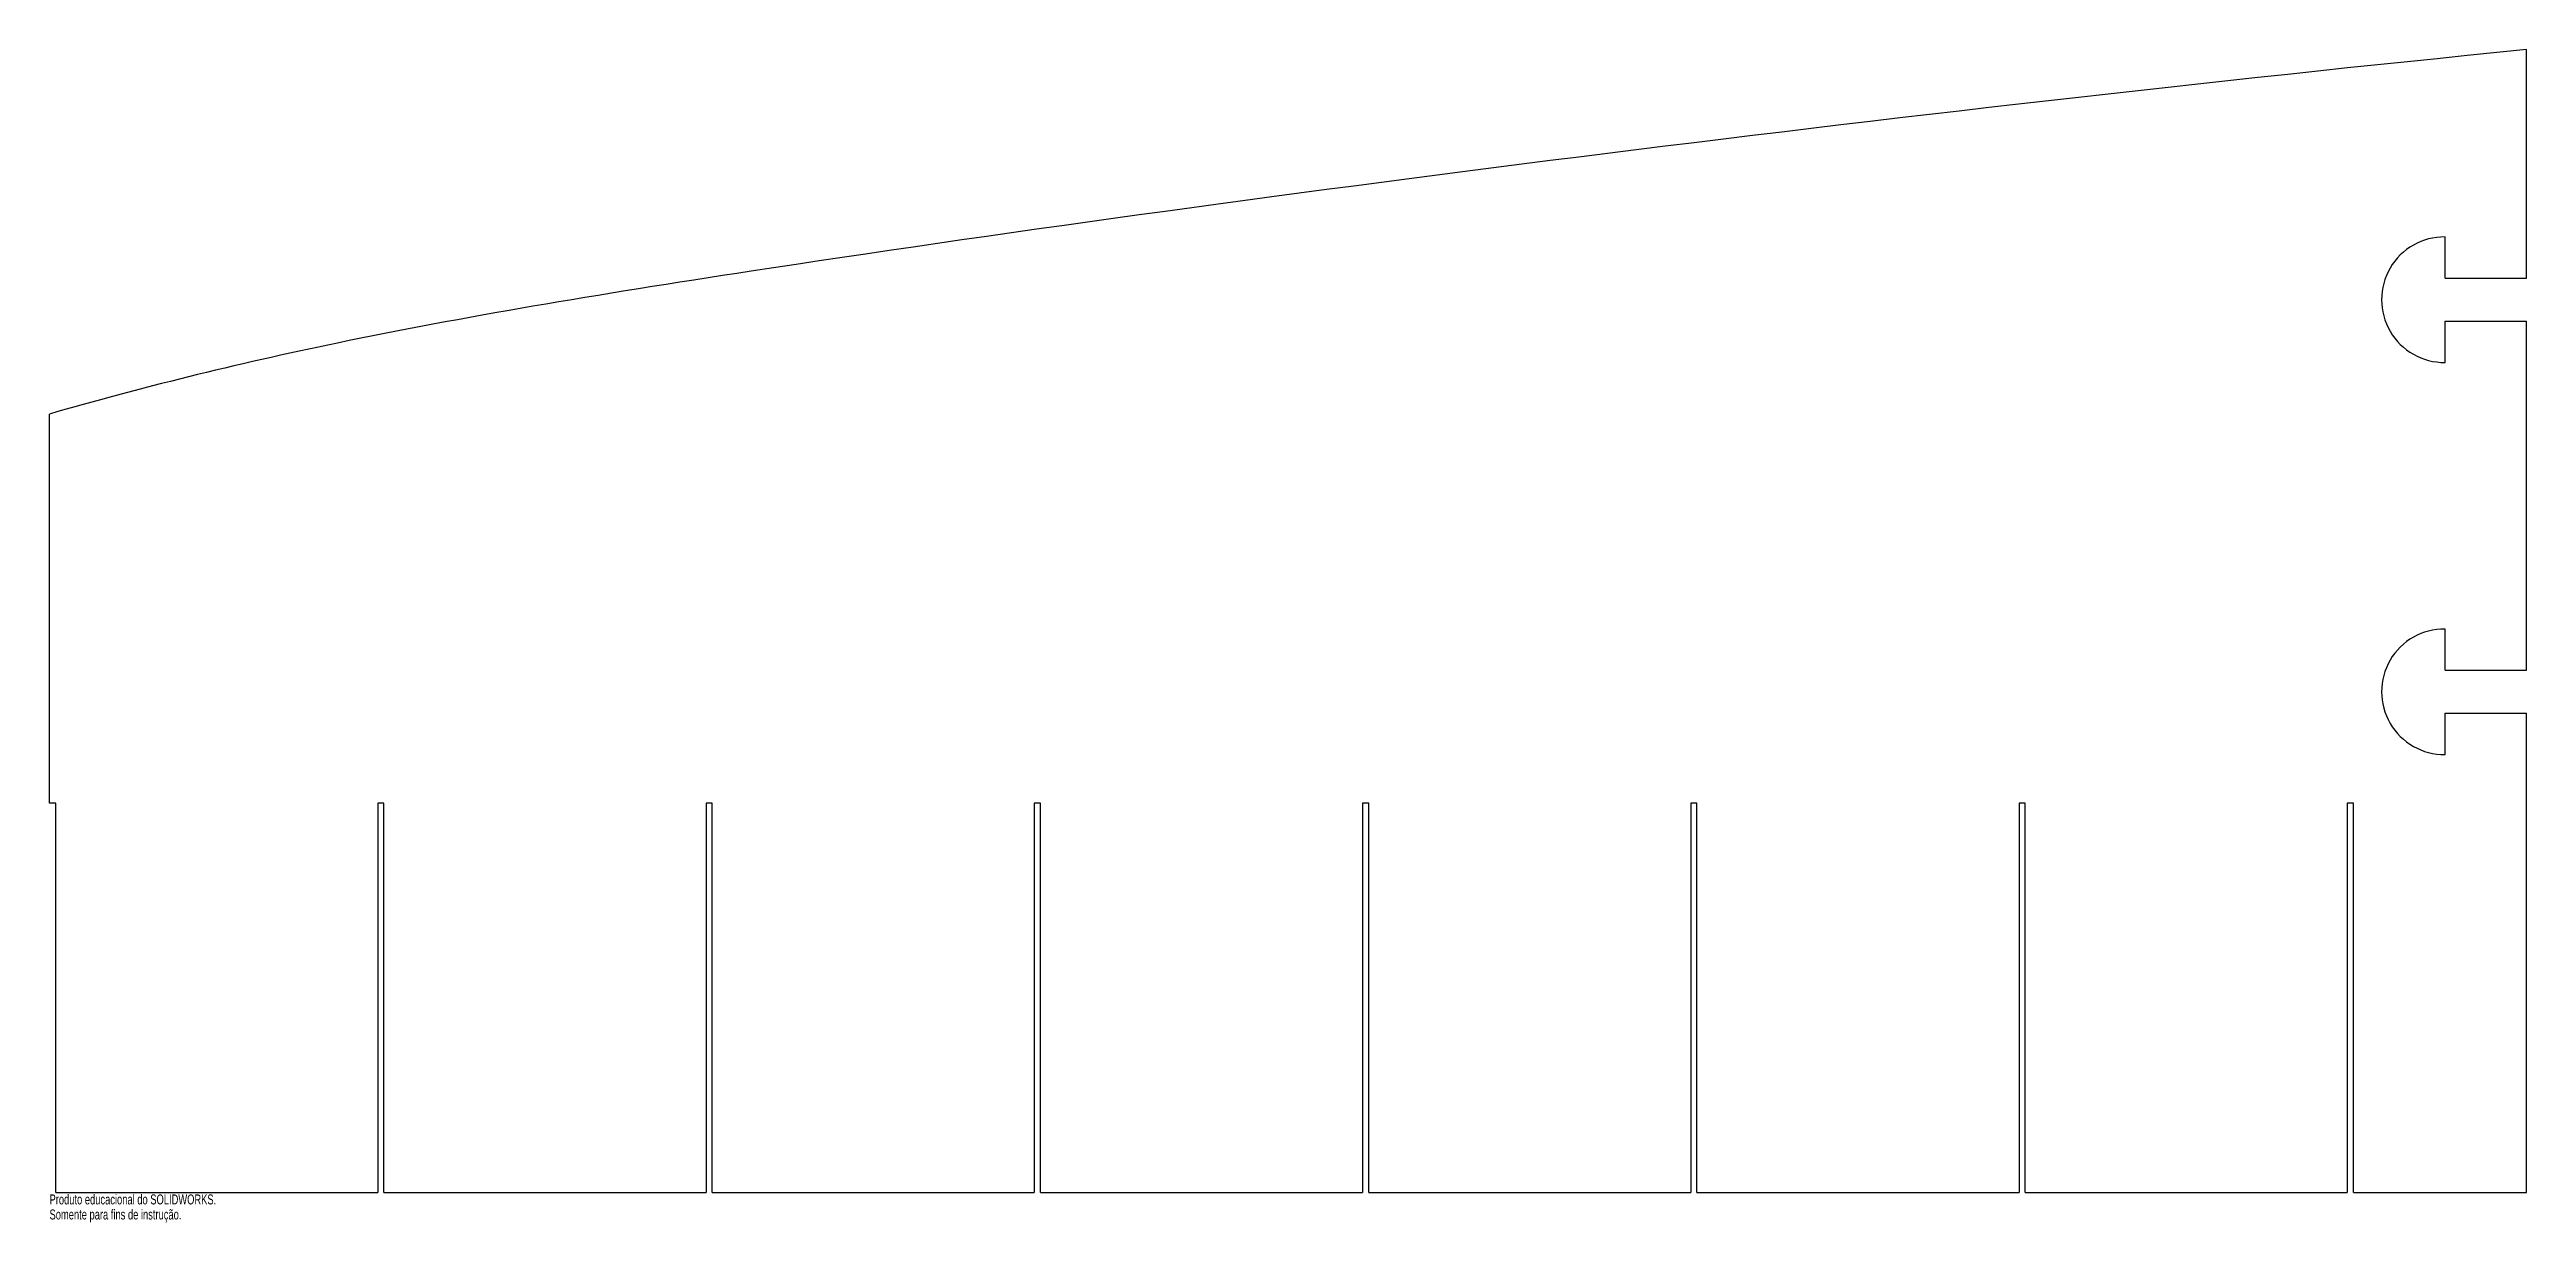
# Model space of a CAD drawing. Header units: millimetres. Extents: x 95 to 1295, y -15 to 554.
import ezdxf

# ---------------------------------------------------------------- set-up
doc = ezdxf.new("R2010")
doc.units = ezdxf.units.MM
doc.styles.add('SLDTEXTSTYLE0', font='TXT', dxfattribs={"width": 0.7})

msp = doc.modelspace()

# ---------------------------------------------------------------- linework, layer by layer
at = {"color": 7, "linetype": 'Continuous', "lineweight": 25}
for p, q in [((1294.7, 443), (1294.7, 553.8)), ((1255.3, 443), (1255.3, 463)), ((1255.3, 443), (1294.7, 443)), ((1255.3, 422.2), (1294.7, 422.2)), ((1255.3, 402.2), (1255.3, 422.2)), ((1294.7, 253), (1294.7, 422.2)), ((94.9, 188.6), (94.9, 377.2)), ((1255.3, 253), (1255.3, 273)), ((1255.3, 253), (1294.7, 253)), ((1255.3, 232.2), (1294.7, 232.2)), ((1255.3, 212.2), (1255.3, 232.2)), ((1294.7, 0), (1294.7, 232.2)), ((97.9, 188.6), (94.9, 188.6)), ((97.9, 0), (97.9, 188.6)), ((253.9, 188.6), (253.9, 0)), ((256.9, 188.6), (253.9, 188.6)), ((256.9, 0), (256.9, 188.6)), ((412.9, 188.6), (412.9, 0)), ((415.9, 188.6), (412.9, 188.6)), ((415.9, 0), (415.9, 188.6)), ((571.9, 188.6), (571.9, 0)), ((574.9, 188.6), (571.9, 188.6)), ((574.9, 0), (574.9, 188.6)), ((730.9, 188.6), (730.9, 0)), ((733.9, 188.6), (730.9, 188.6)), ((733.9, 0), (733.9, 188.6)), ((889.9, 188.6), (889.9, 0)), ((892.9, 188.6), (889.9, 188.6)), ((892.9, 0), (892.9, 188.6)), ((1048.9, 188.6), (1048.9, 0)), ((1051.9, 188.6), (1048.9, 188.6)), ((1051.9, 0), (1051.9, 188.6)), ((1207.9, 188.6), (1207.9, 0)), ((1210.9, 188.6), (1207.9, 188.6)), ((1210.9, 0), (1210.9, 188.6)), ((97.9, 0), (253.9, 0)), ((256.9, 0), (412.9, 0)), ((415.9, 0), (571.9, 0)), ((574.9, 0), (730.9, 0)), ((733.9, 0), (889.9, 0)), ((892.9, 0), (1048.9, 0)), ((1051.9, 0), (1207.9, 0)), ((1210.9, 0), (1294.7, 0))]:
    msp.add_line(p, q, dxfattribs=at)
for centre in [(1254.9, 432.6), (1254.9, 242.6)]:
    msp.add_arc(centre, 30.4, 89.2461, 270.7539, dxfattribs=at)
msp.add_open_spline([(1294.7, 553.8), (988, 523.1), (557.6, 467.8), (240.9, 415.2), (138, 389.7), (94.9, 377.2)], degree=3, knots=[0.1087772, 0.1087772, 0.1087772, 0.1087772, 0.1896625, 0.2162035, 0.2381605, 0.2381605, 0.2381605, 0.2381605], dxfattribs=at)

# ---------------------------------------------------------------- texts
at = {"color": 7, "linetype": 'Continuous', "char_height": 4.834, "attachment_point": 1, "style": 'SLDTEXTSTYLE0'}
for s, insert in [('Somente para fins de instrução.', (94.9, -8.3)), ('Produto educacional do SOLIDWORKS.', (94.9, -1))]:
    msp.add_mtext(s, dxfattribs=dict(at, insert=insert))

doc.saveas('drawing.dxf')
